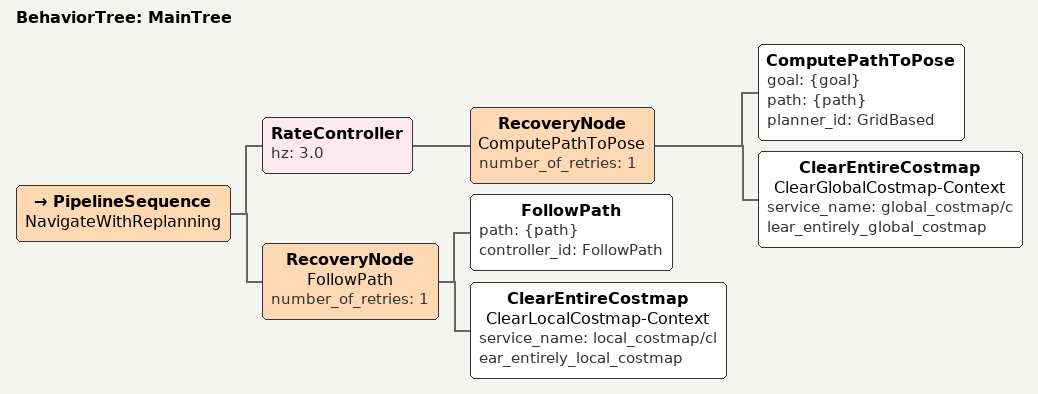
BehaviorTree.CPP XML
<?xml version="1.0" encoding="UTF-8"?>
<root BTCPP_format="3"
      main_tree_to_execute="MainTree">
  <BehaviorTree ID="MainTree">
    <PipelineSequence name="NavigateWithReplanning">
      <RateController hz="3.0">
        <RecoveryNode name="ComputePathToPose"
                      number_of_retries="1">
          <ComputePathToPose goal="{goal}"
                             path="{path}"
                             planner_id="GridBased"/>
          <ClearEntireCostmap name="ClearGlobalCostmap-Context"
                              service_name="global_costmap/clear_entirely_global_costmap"/>
        </RecoveryNode>
      </RateController>
      <RecoveryNode name="FollowPath"
                    number_of_retries="1">
        <FollowPath path="{path}"
                    controller_id="FollowPath"/>
        <ClearEntireCostmap name="ClearLocalCostmap-Context"
                            service_name="local_costmap/clear_entirely_local_costmap"/>
      </RecoveryNode>
    </PipelineSequence>
  </BehaviorTree>
</root>
